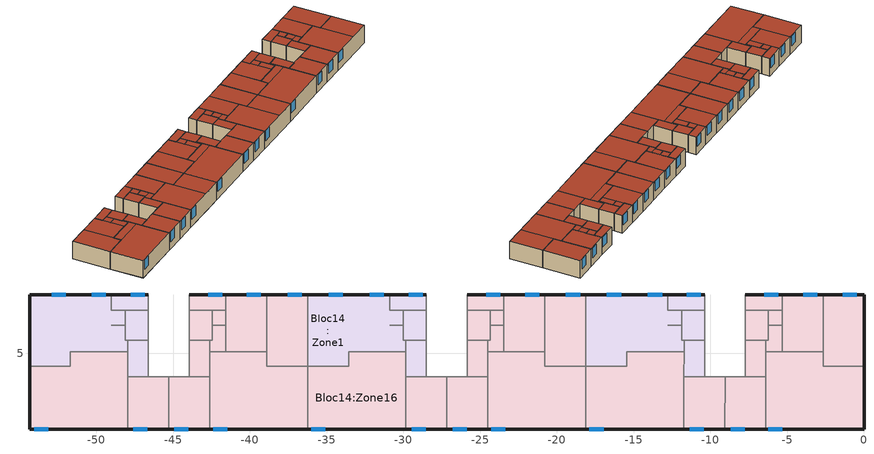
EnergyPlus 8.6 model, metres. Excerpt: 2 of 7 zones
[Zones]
Bloc14:Zone16
 floor to Bloc11:Zone16 (Projet de plancher interne_Reversed_Rev): -6.22,5.83 -7.71,5.83 -7.71,7.78 -6.22,7.78 z9.2; -5.33,6.82 -6.22,6.82 -6.22,7.78 -5.33,7.81 z9.2; -2.66,5.09 -5.33,5.1 -5.33,8.8 -2.66,8.8 z9.2; 0.01,4.15 -2.66,4.15 -2.66,8.8 0.01,8.8 z9.2; -11.71,4.15 -15.44,4.15 -15.44,5.1 -11.71,5.09 z9.2; -11.72,0.05 -18.11,0.05 -18.11,4.15 -11.71,4.15 z9.2; -6.38,3.46 -7.71,3.48 -7.71,5.83 -6.38,5.83 z9.2; 0.01,0.05 -2.66,0.05 -2.66,4.15 0.01,4.15 z9.2; -2.66,0.05 -6.38,0.05 -6.38,5.08 -5.33,5.1 -2.66,5.09 z9.2; -5.33,5.83 -6.22,5.83 -6.22,6.82 -5.33,6.82 z9.2; -5.33,5.1 -6.38,5.08 -6.38,5.83 -5.33,5.83 z9.2; -5.33,7.81 -6.22,7.78 -7.71,7.78 -7.71,8.8 -5.33,8.8 z9.2; -6.38,0.05 -9.05,0.05 -9.04,3.48 -6.38,3.46 z9.2; -9.05,0.05 -11.72,0.05 -11.72,3.48 -9.04,3.48 z9.2; -24.34,5.83 -25.83,5.83 -25.83,7.78 -24.34,7.78 z9.2; -23.45,6.82 -24.34,6.82 -24.34,7.78 -23.45,7.81 z9.2; -20.78,5.09 -23.45,5.1 -23.45,8.8 -20.78,8.8 z9.2; -18.11,4.15 -20.78,4.15 -20.78,8.8 -18.11,8.8 z9.2; -29.83,4.15 -33.56,4.15 -33.56,5.1 -29.83,5.09 z9.2; -29.84,0.05 -36.23,0.05 -36.23,4.15 -29.83,4.15 z9.2; -24.5,3.46 -25.83,3.48 -25.83,5.83 -24.5,5.83 z9.2; -18.11,0.05 -20.78,0.05 -20.78,4.15 -18.11,4.15 z9.2; -20.78,0.05 -24.5,0.05 -24.5,5.08 -23.45,5.1 -20.78,5.09 z9.2; -23.45,5.83 -24.34,5.83 -24.34,6.82 -23.45,6.82 z9.2; -23.45,5.1 -24.5,5.08 -24.5,5.83 -23.45,5.83 z9.2; -23.45,7.81 -24.34,7.78 -25.83,7.78 -25.83,8.8 -23.45,8.8 z9.2; -24.5,0.05 -27.17,0.05 -27.16,3.48 -24.5,3.46 z9.2; -27.17,0.05 -29.84,0.05 -29.84,3.48 -27.16,3.48 z9.2; -42.46,5.83 -43.95,5.83 -43.95,7.78 -42.46,7.78 z9.2; -41.57,6.82 -42.46,6.82 -42.46,7.78 -41.57,7.81 z9.2; -38.9,5.09 -41.57,5.1 -41.57,8.8 -38.9,8.8 z9.2; -36.23,4.15 -38.9,4.15 -38.9,8.8 -36.23,8.8 z9.2; -47.95,4.15 -51.68,4.15 -51.68,5.1 -47.95,5.09 z9.2; -47.96,0.05 -54.35,0.05 -54.35,4.15 -47.95,4.15 z9.2; -42.62,3.46 -43.95,3.48 -43.95,5.83 -42.62,5.83 z9.2; -36.23,0.05 -38.9,0.05 -38.9,4.15 -36.23,4.15 z9.2; -38.9,0.05 -42.62,0.05 -42.62,5.08 -41.57,5.1 -38.9,5.09 z9.2; -41.57,5.83 -42.46,5.83 -42.46,6.82 -41.57,6.82 z9.2; -41.57,5.1 -42.62,5.08 -42.62,5.83 -41.57,5.83 z9.2; -41.57,7.81 -42.46,7.78 -43.95,7.78 -43.95,8.8 -41.57,8.8 z9.2; -42.62,0.05 -45.29,0.05 -45.28,3.48 -42.62,3.46 z9.2; -45.29,0.05 -47.96,0.05 -47.96,3.48 -45.28,3.48 z9.2
 wall outside (Mur Clot): -18.11,8.8 -20.78,8.8 -23.45,8.8 -25.83,8.8 / -36.23,8.8 -38.9,8.8 -41.57,8.8 -43.95,8.8 / -54.35,4.15 -54.35,0.05 -47.96,0.05 -45.29,0.05 -42.62,0.05 -36.23,0.05 -29.84,0.05 -27.17,0.05 -24.5,0.05 -18.11,0.05 -11.72,0.05 -9.05,0.05 -6.38,0.05 0.01,0.05 0.01,4.15 0.01,8.8 -2.66,8.8 -5.33,8.8 -7.71,8.8 z9.2:11.5
 wall to Bloc1:Zone9 (Projet de cloison_Rev): -7.71,8.8 -7.71,7.78 -7.71,5.83 -7.71,3.48 -9.04,3.48 -10.37,3.48 / -25.83,8.8 -25.83,7.78 -25.83,5.83 -25.83,3.48 -27.16,3.48 -28.49,3.48 / -43.95,8.8 -43.95,7.78 -43.95,5.83 -43.95,3.48 -45.28,3.48 -46.61,3.48 z9.2:11.5
 wall to Bloc14:Zone16 (Projet de cloison): 0.01,4.15 -2.66,4.15 -2.66,5.09 -5.33,5.1 -6.38,5.08 -6.38,3.46 -6.38,0.05 / -7.71,5.83 -6.38,5.83 -6.22,5.83 -6.22,6.82 -6.22,7.78 -7.71,7.78 / -6.22,6.82 -5.33,6.82 -5.33,7.81 -6.22,7.78 / -2.66,5.09 -2.66,8.8 / -5.33,8.8 -5.33,7.81 / -5.33,6.82 -5.33,5.1 / -11.72,0.05 -11.72,3.48 / -6.38,5.08 -6.38,5.83 / -7.71,3.48 -6.38,3.46 / -9.04,3.48 -9.05,0.05 / -25.83,5.83 -24.5,5.83 -24.34,5.83 -24.34,6.82 -24.34,7.78 -25.83,7.78 / -24.34,6.82 -23.45,6.82 -23.45,7.81 -24.34,7.78 / -23.45,8.8 -23.45,7.81 / -23.45,6.82 -23.45,5.1 -20.78,5.09 -20.78,8.8 / -20.78,5.09 -20.78,4.15 -18.11,4.15 -18.11,0.05 / -29.84,0.05 -29.84,3.48 / -25.83,3.48 -24.5,3.46 -24.5,5.08 -24.5,5.83 / -23.45,5.1 -24.5,5.08 / -24.5,3.46 -24.5,0.05 / -27.16,3.48 -27.17,0.05 / -43.95,5.83 -42.62,5.83 -42.46,5.83 -42.46,6.82 -42.46,7.78 -43.95,7.78 / -42.46,6.82 -41.57,6.82 -41.57,7.81 -42.46,7.78 / -41.57,8.8 -41.57,7.81 / -41.57,6.82 -41.57,5.1 -38.9,5.09 -38.9,8.8 / -38.9,5.09 -38.9,4.15 -36.23,4.15 -36.23,0.05 / -47.96,0.05 -47.96,3.48 / -43.95,3.48 -42.62,3.46 -42.62,5.08 -42.62,5.83 / -41.57,5.1 -42.62,5.08 / -42.62,3.46 -42.62,0.05 / -45.28,3.48 -45.29,0.05 z9.2:11.5
 wall to Bloc14:Zone16 (Projet de cloison_Rev): -6.38,0.05 -6.38,3.46 -6.38,5.08 -5.33,5.1 -2.66,5.09 -2.66,4.15 0.01,4.15 / -7.71,7.78 -6.22,7.78 -6.22,6.82 -6.22,5.83 -6.38,5.83 -7.71,5.83 / -6.22,7.78 -5.33,7.81 -5.33,6.82 -6.22,6.82 / -2.66,8.8 -2.66,5.09 / -5.33,7.81 -5.33,8.8 / -5.33,5.1 -5.33,6.82 / -18.11,0.05 -18.11,4.15 -20.78,4.15 -20.78,5.09 -23.45,5.1 -23.45,6.82 -24.34,6.82 -24.34,5.83 -24.5,5.83 -25.83,5.83 / -11.72,3.48 -11.72,0.05 / -6.38,5.83 -6.38,5.08 / -6.38,3.46 -7.71,3.48 / -9.05,0.05 -9.04,3.48 / -25.83,7.78 -24.34,7.78 -24.34,6.82 / -24.34,7.78 -23.45,7.81 -23.45,6.82 / -20.78,8.8 -20.78,5.09 / -23.45,7.81 -23.45,8.8 / -36.23,0.05 -36.23,4.15 -38.9,4.15 -38.9,5.09 -41.57,5.1 -41.57,6.82 -42.46,6.82 -42.46,5.83 -42.62,5.83 -43.95,5.83 / -29.84,3.48 -29.84,0.05 / -24.5,5.83 -24.5,5.08 -24.5,3.46 -25.83,3.48 / -24.5,5.08 -23.45,5.1 / -24.5,0.05 -24.5,3.46 / -27.17,0.05 -27.16,3.48 / -43.95,7.78 -42.46,7.78 -42.46,6.82 / -42.46,7.78 -41.57,7.81 -41.57,6.82 / -38.9,8.8 -38.9,5.09 / -41.57,7.81 -41.57,8.8 / -47.96,3.48 -47.96,0.05 / -42.62,5.83 -42.62,5.08 -42.62,3.46 -43.95,3.48 / -42.62,5.08 -41.57,5.1 / -42.62,0.05 -42.62,3.46 / -45.29,0.05 -45.28,3.48 z9.2:11.5
 wall to Bloc14:Zone1 (Projet de cloison): -10.37,3.48 -11.72,3.48 -11.71,5.09 -12.77,5.1 -15.44,5.1 -15.44,4.15 -18.11,4.15 -18.11,8.8 / -28.49,3.48 -29.84,3.48 -29.83,5.09 -30.89,5.1 -33.56,5.1 -33.56,4.15 -36.23,4.15 -36.23,8.8 / -46.61,3.48 -47.96,3.48 -47.95,5.09 -49.01,5.1 -51.68,5.1 -51.68,4.15 -54.35,4.15 z9.2:11.5
 window x6 (1001): -6.23,0.05 -5.31,0.05 / -17.88,0.05 -16.96,0.05 / -36,0.05 -35.08,0.05 / -24.26,0.05 -23.35,0.05 / -54.03,0.05 -53.12,0.05 / -42.38,0.05 -41.47,0.05 z10.14:11.41
 window x2 (1001): -3.04,8.8 -3.95,8.8 / -0.45,8.8 -1.37,8.8 / -5.56,8.8 -6.48,8.8 / -8.67,0.05 -7.76,0.05 / -11.35,0.05 -10.43,0.05 / -21.16,8.8 -22.07,8.8 / -18.49,8.8 -19.41,8.8 / -23.68,8.8 -24.6,8.8 / -26.79,0.05 -25.88,0.05 / -29.47,0.05 -28.55,0.05 / -39.28,8.8 -40.19,8.8 / -36.61,8.8 -37.53,8.8 / -41.8,8.8 -42.72,8.8 / -44.91,0.05 -44,0.05 / -47.59,0.05 -46.67,0.05 z10.14:11.41
 roof outside (PlancherHautClot): -2.66,0.05 0.01,0.05 0.01,4.15 -2.66,4.15 z11.5; -6.38,0.05 -2.66,0.05 -2.66,5.09 -5.33,5.1 -6.38,5.08 z11.5; -7.71,5.83 -6.22,5.83 -6.22,7.78 -7.71,7.78 z11.5; -6.22,6.82 -5.33,6.82 -5.33,7.81 -6.22,7.78 z11.5; -5.33,5.1 -2.66,5.09 -2.66,8.8 -5.33,8.8 z11.5; -2.66,4.15 0.01,4.15 0.01,8.8 -2.66,8.8 z11.5; -15.44,4.15 -11.71,4.15 -11.71,5.09 -15.44,5.1 z11.5; -18.11,0.05 -11.72,0.05 -11.71,4.15 -18.11,4.15 z11.5; -7.71,3.48 -6.38,3.46 -6.38,5.83 -7.71,5.83 z11.5; -6.22,5.83 -5.33,5.83 -5.33,6.82 -6.22,6.82 z11.5; -6.38,5.08 -5.33,5.1 -5.33,5.83 -6.38,5.83 z11.5; -7.71,7.78 -6.22,7.78 -5.33,7.81 -5.33,8.8 -7.71,8.8 z11.5; -9.05,0.05 -6.38,0.05 -6.38,3.46 -9.04,3.48 z11.5; -11.72,0.05 -9.05,0.05 -9.04,3.48 -11.72,3.48 z11.5; -25.83,5.83 -24.34,5.83 -24.34,7.78 -25.83,7.78 z11.5; -24.34,6.82 -23.45,6.82 -23.45,7.81 -24.34,7.78 z11.5; -23.45,5.1 -20.78,5.09 -20.78,8.8 -23.45,8.8 z11.5; -20.78,4.15 -18.11,4.15 -18.11,8.8 -20.78,8.8 z11.5; -33.56,4.15 -29.83,4.15 -29.83,5.09 -33.56,5.1 z11.5; -36.23,0.05 -29.84,0.05 -29.83,4.15 -36.23,4.15 z11.5; -25.83,3.48 -24.5,3.46 -24.5,5.83 -25.83,5.83 z11.5; -20.78,0.05 -18.11,0.05 -18.11,4.15 -20.78,4.15 z11.5; -24.5,0.05 -20.78,0.05 -20.78,5.09 -23.45,5.1 -24.5,5.08 z11.5; -24.34,5.83 -23.45,5.83 -23.45,6.82 -24.34,6.82 z11.5; -24.5,5.08 -23.45,5.1 -23.45,5.83 -24.5,5.83 z11.5; -25.83,7.78 -24.34,7.78 -23.45,7.81 -23.45,8.8 -25.83,8.8 z11.5; -27.17,0.05 -24.5,0.05 -24.5,3.46 -27.16,3.48 z11.5; -29.84,0.05 -27.17,0.05 -27.16,3.48 -29.84,3.48 z11.5; -43.95,5.83 -42.46,5.83 -42.46,7.78 -43.95,7.78 z11.5; -42.46,6.82 -41.57,6.82 -41.57,7.81 -42.46,7.78 z11.5; -41.57,5.1 -38.9,5.09 -38.9,8.8 -41.57,8.8 z11.5; -38.9,4.15 -36.23,4.15 -36.23,8.8 -38.9,8.8 z11.5; -51.68,4.15 -47.95,4.15 -47.95,5.09 -51.68,5.1 z11.5; -54.35,0.05 -47.96,0.05 -47.95,4.15 -54.35,4.15 z11.5; -43.95,3.48 -42.62,3.46 -42.62,5.83 -43.95,5.83 z11.5; -38.9,0.05 -36.23,0.05 -36.23,4.15 -38.9,4.15 z11.5; -42.62,0.05 -38.9,0.05 -38.9,5.09 -41.57,5.1 -42.62,5.08 z11.5; -42.46,5.83 -41.57,5.83 -41.57,6.82 -42.46,6.82 z11.5; -42.62,5.08 -41.57,5.1 -41.57,5.83 -42.62,5.83 z11.5; -43.95,7.78 -42.46,7.78 -41.57,7.81 -41.57,8.8 -43.95,8.8 z11.5; -45.29,0.05 -42.62,0.05 -42.62,3.46 -45.28,3.48 z11.5; -47.96,0.05 -45.29,0.05 -45.28,3.48 -47.96,3.48 z11.5
Bloc14:Zone1
 floor to Bloc11:Zone1 (Projet de plancher interne_Reversed_Rev): -15.44,4.15 -18.11,4.15 -18.11,8.8 -15.44,8.8 z9.2; -12.77,5.1 -15.44,5.1 -15.44,8.8 -12.77,8.8 z9.2; -11.87,6.83 -12.77,6.83 -12.77,7.8 -11.87,7.8 z9.2; -10.37,5.84 -11.87,5.84 -11.87,7.8 -10.37,7.8 z9.2; -10.37,3.48 -11.72,3.48 -11.71,5.84 -10.37,5.84 z9.2; -11.71,5.09 -11.87,5.09 -11.87,5.84 -11.71,5.84 z9.2; -11.87,5.09 -12.77,5.1 -12.77,6.83 -11.87,6.83 z9.2; -10.37,7.8 -12.77,7.8 -12.77,8.8 -10.37,8.8 z9.2; -33.56,4.15 -36.23,4.15 -36.23,8.8 -33.56,8.8 z9.2; -30.89,5.1 -33.56,5.1 -33.56,8.8 -30.89,8.8 z9.2; -29.99,6.83 -30.89,6.83 -30.89,7.8 -29.99,7.8 z9.2; -28.49,5.84 -29.99,5.84 -29.99,7.8 -28.49,7.8 z9.2; -28.49,3.48 -29.84,3.48 -29.83,5.84 -28.49,5.84 z9.2; -29.83,5.09 -29.99,5.09 -29.99,5.84 -29.83,5.84 z9.2; -29.99,5.09 -30.89,5.1 -30.89,6.83 -29.99,6.83 z9.2; -28.49,7.8 -30.89,7.8 -30.89,8.8 -28.49,8.8 z9.2; -51.68,4.15 -54.35,4.15 -54.35,8.8 -51.68,8.8 z9.2; -49.01,5.1 -51.68,5.1 -51.68,8.8 -49.01,8.8 z9.2; -48.11,6.83 -49.01,6.83 -49.01,7.8 -48.11,7.8 z9.2; -46.61,5.84 -48.11,5.84 -48.11,7.8 -46.61,7.8 z9.2; -46.61,3.48 -47.96,3.48 -47.95,5.84 -46.61,5.84 z9.2; -47.95,5.09 -48.11,5.09 -48.11,5.84 -47.95,5.84 z9.2; -48.11,5.09 -49.01,5.1 -49.01,6.83 -48.11,6.83 z9.2; -46.61,7.8 -49.01,7.8 -49.01,8.8 -46.61,8.8 z9.2
 wall outside (Mur Clot): -10.37,8.8 -12.77,8.8 -15.44,8.8 -18.11,8.8 / -28.49,8.8 -30.89,8.8 -33.56,8.8 -36.23,8.8 / -46.61,8.8 -49.01,8.8 -51.68,8.8 -54.35,8.8 -54.35,4.15 z9.2:11.5
 wall to Bloc1:Zone9 (Projet de cloison_Rev): -10.37,3.48 -10.37,5.84 -10.37,7.8 -10.37,8.8 / -28.49,3.48 -28.49,5.84 -28.49,7.8 -28.49,8.8 / -46.61,3.48 -46.61,5.84 -46.61,7.8 -46.61,8.8 z9.2:11.5
 wall to Bloc14:Zone1 (Projet de cloison): -12.77,8.8 -12.77,7.8 -11.87,7.8 -10.37,7.8 / -12.77,6.83 -11.87,6.83 -11.87,7.8 / -11.87,6.83 -11.87,5.84 -11.71,5.84 -10.37,5.84 / -11.71,5.84 -11.71,5.09 / -30.89,6.83 -29.99,6.83 -29.99,7.8 -30.89,7.8 -30.89,8.8 / -28.49,7.8 -29.99,7.8 / -29.99,6.83 -29.99,5.84 -29.83,5.84 -28.49,5.84 / -29.83,5.84 -29.83,5.09 / -49.01,6.83 -48.11,6.83 -48.11,7.8 -49.01,7.8 -49.01,8.8 / -46.61,7.8 -48.11,7.8 / -48.11,6.83 -48.11,5.84 -47.95,5.84 -46.61,5.84 / -47.95,5.84 -47.95,5.09 z9.2:11.5
 wall to Bloc14:Zone1 (Projet de cloison_Rev): -10.37,7.8 -11.87,7.8 -12.77,7.8 -12.77,8.8 / -11.87,7.8 -11.87,6.83 -12.77,6.83 / -10.37,5.84 -11.71,5.84 -11.87,5.84 -11.87,6.83 / -11.71,5.09 -11.71,5.84 / -30.89,8.8 -30.89,7.8 -29.99,7.8 -29.99,6.83 -30.89,6.83 / -29.99,7.8 -28.49,7.8 / -28.49,5.84 -29.83,5.84 -29.99,5.84 -29.99,6.83 / -29.83,5.09 -29.83,5.84 / -49.01,8.8 -49.01,7.8 -48.11,7.8 -48.11,6.83 -49.01,6.83 / -48.11,7.8 -46.61,7.8 / -46.61,5.84 -47.95,5.84 -48.11,5.84 -48.11,6.83 / -47.95,5.09 -47.95,5.84 z9.2:11.5
 window x2 (1001): -10.61,8.8 -11.53,8.8 / -15.82,8.8 -16.74,8.8 / -13.15,8.8 -14.07,8.8 / -33.94,8.8 -34.86,8.8 / -31.27,8.8 -32.19,8.8 / -28.73,8.8 -29.65,8.8 / -51.98,8.8 -52.89,8.8 / -49.39,8.8 -50.31,8.8 / -46.85,8.8 -47.77,8.8 z10.14:11.41
 roof outside (PlancherHautClot): -12.77,7.8 -10.37,7.8 -10.37,8.8 -12.77,8.8 z11.5; -18.11,4.15 -15.44,4.15 -15.44,8.8 -18.11,8.8 z11.5; -15.44,5.1 -12.77,5.1 -12.77,8.8 -15.44,8.8 z11.5; -12.77,6.83 -11.87,6.83 -11.87,7.8 -12.77,7.8 z11.5; -11.87,5.84 -10.37,5.84 -10.37,7.8 -11.87,7.8 z11.5; -11.72,3.48 -10.37,3.48 -10.37,5.84 -11.71,5.84 z11.5; -11.87,5.09 -11.71,5.09 -11.71,5.84 -11.87,5.84 z11.5; -12.77,5.1 -11.87,5.09 -11.87,6.83 -12.77,6.83 z11.5; -36.23,4.15 -33.56,4.15 -33.56,8.8 -36.23,8.8 z11.5; -33.56,5.1 -30.89,5.1 -30.89,8.8 -33.56,8.8 z11.5; -30.89,6.83 -29.99,6.83 -29.99,7.8 -30.89,7.8 z11.5; -29.99,5.84 -28.49,5.84 -28.49,7.8 -29.99,7.8 z11.5; -29.84,3.48 -28.49,3.48 -28.49,5.84 -29.83,5.84 z11.5; -29.99,5.09 -29.83,5.09 -29.83,5.84 -29.99,5.84 z11.5; -30.89,5.1 -29.99,5.09 -29.99,6.83 -30.89,6.83 z11.5; -30.89,7.8 -28.49,7.8 -28.49,8.8 -30.89,8.8 z11.5; -54.35,4.15 -51.68,4.15 -51.68,8.8 -54.35,8.8 z11.5; -51.68,5.1 -49.01,5.1 -49.01,8.8 -51.68,8.8 z11.5; -49.01,6.83 -48.11,6.83 -48.11,7.8 -49.01,7.8 z11.5; -48.11,5.84 -46.61,5.84 -46.61,7.8 -48.11,7.8 z11.5; -47.96,3.48 -46.61,3.48 -46.61,5.84 -47.95,5.84 z11.5; -48.11,5.09 -47.95,5.09 -47.95,5.84 -48.11,5.84 z11.5; -49.01,5.1 -48.11,5.09 -48.11,6.83 -49.01,6.83 z11.5; -49.01,7.8 -46.61,7.8 -46.61,8.8 -49.01,8.8 z11.5
[Building]
Building: North Axis=0; Terrain=Suburbs; Loads Convergence Tolerance Value=0.04; Temperature Convergence Tolerance Value=0.4; Solar Distribution=MinimalShadowing; Maximum Number of Warmup Days=25; Minimum Number of Warmup Days=6
[Site:Location]
Clot Francais (01-01:31-12)  (01-01:31-12): Latitude=48.77; Longitude=2; Time Zone=1; Elevation=168
[SizingPeriod:DesignDay]
Winter Design Day in Barre Montreau (01-01:31-12): Month=1; Day of Month=15; Day Type=WinterDesignDay; Maximum DryBulb Temperature=-4.6; Daily DryBulb Temperature Range=0; Humidity Condition Type=WetBulb; Wetbulb or DewPoint at Maximum DryBulb=-4.6; Barometric Pressure=99323; Wind Speed=8.4; Wind Direction=0; Rain Indicator=No; Snow Indicator=No; Daylight Saving Time Indicator=No; Sky Clearness=0
[Site:GroundTemperature:BuildingSurface]
18, 18, 18, 18, 18, 18, 18, 18, 18, 18, 18, 18
[Site:GroundTemperature:FCfactorMethod]
January Ground Temperature=3.98; February Ground Temperature=5.32; March Ground Temperature=7.94; April Ground Temperature=10.41; May Ground Temperature=15.09; June Ground Temperature=17.56; July Ground Temperature=18.24; August Ground Temperature=16.99; September Ground Temperature=14.1; October Ground Temperature=10.5; November Ground Temperature=6.96; December Ground Temperature=4.62
[Site:GroundTemperature:Shallow]
14, 14, 14, 14, 14, 14, 14, 14, 14, 14, 14, 14
[Site:GroundTemperature:Deep]
14, 14, 14, 14, 14, 14, 14, 14, 14, 14, 14, 14
[Site:GroundReflectance]
0.2, 0.2, 0.2, 0.2, 0.2, 0.2, 0.2, 0.2, 0.2, 0.2, 0.2, 0.2
[Site:GroundReflectance:SnowModifier]
2, 2
[Material] Roughness=Rough; Thermal Absorptance=0.9
Name | Thickness | Conductivity | Density | Specific Heat | Solar Absorptance | Visible Absorptance
Cast Concrete (Dense)_01 | 0.1 | 1.4 | 2100 | 840 | 0.6 | 0.6
Gypsum Plasterboard_0025 | 0.025 | 0.25 | 900 | 1000 | 0.5 | 0.5
Pinned board R-4.2 InsulationExpanded polystyrene extruded (smooth skin)(roof)_005 | 0.05 | 0.026 | 30 | 1470 | 0.7 | 0.7
Aerated Concrete Slab_02 | 0.2 | 0.16 | 500 | 840 | 0.6 | 0.6
Cement/plaster/mortar - plasterboard_0013 | 0.013 | 0.16 | 950 | 840 | 0.6 | 0.6
PUR Polyurethane Board  (Diffusion open)_005 | 0.05 | 0.028 | 35 | 1590 | 0.6 | 0.6
Plancher | 0.2 | 1.4 | 2100 | 840 | 0.6 | 0.6
[Material:NoMass] Roughness=Rough; Thermal Resistance=0.15; Thermal Absorptance=0.9; Solar Absorptance=0.7; Visible Absorptance=0.7
5_RVAL_2; 6_RVAL_2
[WindowMaterial:Glazing]
2: Optical Data Type=SpectralAverage; Thickness=0.003; Solar Transmittance at Normal Incidence=0.837; Front Side Solar Reflectance at Normal Incidence=0.075; Back Side Solar Reflectance at Normal Incidence=0.075; Visible Transmittance at Normal Incidence=0.898; Front Side Visible Reflectance at Normal Incidence=0.081; Back Side Visible Reflectance at Normal Incidence=0.081; Infrared Transmittance at Normal Incidence=0; Front Side Infrared Hemispherical Emissivity=0.84; Back Side Infrared Hemispherical Emissivity=0.84; Conductivity=0.9; Dirt Correction Factor for Solar and Visible Transmittance=1
[WindowMaterial:Gas]
1001: Gas Type=Air; Thickness=0.006
[Construction]
Projet de plancher interne_Reversed_Rev: Cast Concrete (Dense)_01
Projet de cloison: Gypsum Plasterboard_0025, 5_RVAL_2, Gypsum Plasterboard_0025
Projet de cloison_Rev: Gypsum Plasterboard_0025, 6_RVAL_2, Gypsum Plasterboard_0025
Mur Clot: Pinned board R-4.2 InsulationExpanded polystyrene extruded (smooth skin)(roof)_005, Aerated Concrete Slab_02, Cement/plaster/mortar - plasterboard_0013
PlancherHautClot: PUR Polyurethane Board  (Diffusion open)_005, Plancher
1001: 2, 1001, 2
[Zone] Type=1; Multiplier=1; Zone Inside Convection Algorithm=TARP; Part of Total Floor Area=Yes
Name | Volume | Floor Area
Bloc14:Zone16 | 620.9593 | 282.2542
Bloc14:Zone1 | 174.5475 | 79.3398
[People] Number of People Schedule=Residential Occ; Number of People Calculation Method=People/Area; People per Zone Floor Area=0.111; Fraction Radiant=0.3; Sensible Heat Fraction=AutoCalculate; Carbon Dioxide Generation Rate=3.82e-08; Enable ASHRAE 55 Comfort Warnings=No; Mean Radiant Temperature Calculation Type=ZoneAveraged; Work Efficiency Schedule=Work efficiency; Clothing Insulation Calculation Method=ClothingInsulationSchedule; Air Velocity Schedule=AirVelocitySchedule
Name | Zone or ZoneList | Activity Level Schedule | Clothing Insulation Schedule
People Bloc14:Zone16 | Bloc14:Zone16 | Activity Schedule 9556 | Clothing Schedule 9556
People Bloc14:Zone1 | Bloc14:Zone1 | Activity Schedule 9585 | Clothing Schedule 9585
[Lights] Schedule=Office_OpenOff_Light; Design Level Calculation Method=Watts/Area; Watts per Zone Floor Area=20; Return Air Fraction=0; Fraction Radiant=0.42; Fraction Visible=0.18; Fraction Replaceable=1
Name | Zone or ZoneList | EndUse Subcategory
Bloc14:Zone16 General lighting | Bloc14:Zone16 | ELECTRIC EQUIPMENT#Bloc14:Zone16#GeneralLights
Bloc14:Zone1 General lighting | Bloc14:Zone1 | ELECTRIC EQUIPMENT#Bloc14:Zone1#GeneralLights
[OtherEquipment] Fuel Type=Electricity; Schedule=Office_OpenOff_Equip; Design Level Calculation Method=Watts/Area; Power per Zone Floor Area=11.77; Fraction Latent=0; Fraction Radiant=0.2; Fraction Lost=0; Carbon Dioxide Generation Rate=0
Name | Zone or ZoneList | EndUse Subcategory
Bloc14:Zone16 Equipment 1 | Bloc14:Zone16 | ELECTRIC EQUIPMENT#Bloc14:Zone16#05
Bloc14:Zone1 Equipment 1 | Bloc14:Zone1 | ELECTRIC EQUIPMENT#Bloc14:Zone1#05
[ZoneInfiltration:DesignFlowRate] Schedule=On 24/7; Design Flow Rate Calculation Method=Flow/zone; Constant Term Coefficient=1; Temperature Term Coefficient=0; Velocity Term Coefficient=0; Velocity Squared Term Coefficient=0
Name | Zone or ZoneList | Design Flow Rate
Bloc14:Zone16 Infiltration | Bloc14:Zone16 | 0.120742
Bloc14:Zone1 Infiltration | Bloc14:Zone1 | 0.03394
[ZoneVentilation:DesignFlowRate] Schedule=Schedule Occ IGC RT2012; Design Flow Rate Calculation Method=Flow/zone; Ventilation Type=NATURAL; Fan Pressure Rise=0; Fan Total Efficiency=1; Constant Term Coefficient=1; Temperature Term Coefficient=0; Velocity Term Coefficient=0; Velocity Squared Term Coefficient=0; Minimum Indoor Temperature=24; Maximum Indoor Temperature=100; Delta Temperature=0; Minimum Outdoor Temperature=-100; Maximum Outdoor Temperature=100; Maximum Wind Speed=40
Name | Zone or ZoneList | Design Flow Rate
Bloc14Zone16Nat_Vent | Bloc14:Zone16 | 0.851317
Bloc14Zone1Nat_Vent | Bloc14:Zone1 | 0.255683
[DesignSpecification:OutdoorAir] Outdoor Air Method=Sum; Outdoor Air Flow per Person=0.01; Outdoor Air Flow per Zone Floor Area=0; Outdoor Air Flow per Zone=0; Outdoor Air Flow Air Changes per Hour=0; Outdoor Air Schedule=Office_OpenOff_Occ
Bloc14:Zone16; Bloc14:Zone1
[DesignSpecification:ZoneAirDistribution] Zone Air Distribution Effectiveness in Cooling Mode=1; Zone Air Distribution Effectiveness in Heating Mode=1
Bloc14:Zone16; Bloc14:Zone1
[Sizing:Zone] Zone Cooling Design Supply Air Temperature Input Method=SupplyAirTemperature; Zone Cooling Design Supply Air Temperature=12; Zone Cooling Design Supply Air Temperature Difference=0; Zone Heating Design Supply Air Temperature Input Method=SupplyAirTemperature; Zone Heating Design Supply Air Temperature=35; Zone Heating Design Supply Air Temperature Difference=0; Zone Cooling Design Supply Air Humidity Ratio=0.0077; Zone Heating Design Supply Air Humidity Ratio=0.0156; Zone Heating Sizing Factor=1.25; Zone Cooling Sizing Factor=1.15; Cooling Design Air Flow Method=DesignDay; Cooling Minimum Air Flow Fraction=0; Heating Design Air Flow Method=DesignDay
Name | Design Specification Outdoor Air Object | Design Specification Zone Air Distribution Object
Bloc14:Zone16 | Bloc14:Zone16 | Bloc14:Zone16
Bloc14:Zone1 | Bloc14:Zone1 | Bloc14:Zone1
[ZoneControl:Thermostat] Control Type Schedule=Zone Control Type Sched
Name | Zone or ZoneList | Control 1
Bloc14:Zone16 Thermostat | Bloc14:Zone16 | Dual Setpoint - Zone Bloc14:Zone16
Bloc14:Zone1 Thermostat | Bloc14:Zone1 | Dual Setpoint - Zone Bloc14:Zone1
[ThermostatSetpoint:DualSetpoint]
Name | Heating Setpoint Temperature Schedule | Cooling Setpoint Temperature Schedule
Dual Setpoint - Zone Bloc14:Zone16 | Bloc14:Zone16 Heating Setpoint Schedule | Bloc14:Zone16 Cooling SP Sch
Dual Setpoint - Zone Bloc14:Zone1 | Bloc14:Zone1 Heating Setpoint Schedule | Bloc14:Zone1 Cooling SP Sch
[ZoneHVAC:IdealLoadsAirSystem] Maximum Heating Supply Air Temperature=35; Minimum Cooling Supply Air Temperature=12; Maximum Heating Supply Air Humidity Ratio=0.0156; Minimum Cooling Supply Air Humidity Ratio=0.0077; Heating Limit=LimitCapacity; Cooling Limit=LimitFlowRateAndCapacity; Heating Availability Schedule=Schedule Heating RT2012; Cooling Availability Schedule=Off; Dehumidification Control Type=None; Humidification Control Type=None; Outdoor Air Economizer Type=NoEconomizer; Heat Recovery Type=None
Name | Design Specification Outdoor Air Object
Bloc14:Zone16 Ideal Loads Air | Bloc14:Zone16
Bloc14:Zone1 Ideal Loads Air | Bloc14:Zone1
[Zone equipment]
Bloc14:Zone16: Bloc14:Zone16 Ideal Loads Air
Bloc14:Zone1: Bloc14:Zone1 Ideal Loads Air
[WaterUse:Equipment] Flow Rate Fraction Schedule=Office_OpenOff_Occ
Name | EndUse Subcategory | Peak Flow Rate | Target Temperature Schedule | Hot Water Supply Temperature Schedule | Cold Water Supply Temperature Schedule | Zone
DHW Bloc14:Zone16 | DHW Bloc14:Zone16 | 1.74231e-06 | DHW Supply Temperature Bloc14:Zone16 | DHW Supply Temperature Bloc14:Zone16 | DHW Mains Temperature Bloc14:Zone16 | Bloc14:Zone16
DHW Bloc14:Zone1 | DHW Bloc14:Zone1 | 4.89752e-07 | DHW Supply Temperature Bloc14:Zone1 | DHW Supply Temperature Bloc14:Zone1 | DHW Mains Temperature Bloc14:Zone1 | Bloc14:Zone1
[Schedule:Day:Hourly]
Off: 0, 0, 0, 0, 0, 0, 0, 0, 0, 0, 0, 0, 0, 0, 0, 0, 0, 0, 0, 0, 0, 0, 0, 0
Summer Control Type Day Sch; Winter Control Type Day Sch: 4, 4, 4, 4, 4, 4, 4, 4, 4, 4, 4, 4, 4, 4, 4, 4, 4, 4, 4, 4, 4, 4, 4, 4
[Schedule:Week:Daily]
Off: Off, Off, Off, Off, Off, Off, Off, Off, Off, Off, Off, Off
Summer Control Type Week Sch: Summer Control Type Day Sch, Summer Control Type Day Sch, Summer Control Type Day Sch, Summer Control Type Day Sch, Summer Control Type Day Sch, Summer Control Type Day Sch, Summer Control Type Day Sch, Summer Control Type Day Sch, Summer Control Type Day Sch, Summer Control Type Day Sch, Summer Control Type Day Sch, Summer Control Type Day Sch
Winter Control Type Week Sch: Winter Control Type Day Sch, Winter Control Type Day Sch, Winter Control Type Day Sch, Winter Control Type Day Sch, Winter Control Type Day Sch, Winter Control Type Day Sch, Winter Control Type Day Sch, Winter Control Type Day Sch, Winter Control Type Day Sch, Winter Control Type Day Sch, Winter Control Type Day Sch, Winter Control Type Day Sch
[Schedule:Year]
Zone Control Type Sched: Winter Control Type Week Sch, 1, 1, 3, 31, Summer Control Type Week Sch, 4, 1, 9, 30, Winter Control Type Week Sch, 10, 1, 12, 31
[Schedule:Compact]
Off; Work efficiency: Through: 12/31, For: AllDays, Until: 24:00, 0
AirVelocitySchedule: Through: 12/31, For: AllDays, Until: 24:00, .137
On 24/7: Through: 12/31, For: AllDays, Until: 24:00, 1
Office_OpenOff_Occ: Through: 31 Dec, For: Weekdays SummerDesignDay, Until: 07:00, 0, Until: 08:00, 0.25, Until: 09:00, 0.5, Until: 12:00, 1, Until: 14:00, 0.75, Until: 17:00, 1, Until: 18:00, 0.5, Until: 19:00, 0.25, Until: 24:00, 0, For: Weekends, Until: 24:00, 0, For: Holidays, Until: 24:00, 0, For: WinterDesignDay AllOtherDays, Until: 24:00, 0
Office_OpenOff_Equip: Through: 31 Dec, For: Weekdays SummerDesignDay, Until: 07:00, 0.05394, Until: 20:00, 1, Until: 24:00, 0.05394, For: Weekends, Until: 24:00, 0.05394, For: Holidays, Until: 24:00, 0.05394, For: WinterDesignDay AllOtherDays, Until: 24:00, 0
Office_OpenOff_Light: Through: 31 Dec, For: Weekdays SummerDesignDay, Until: 07:00, 0, Until: 19:00, 1, Until: 24:00, 0, For: Weekends, Until: 24:00, 0, For: Holidays, Until: 24:00, 0, For: WinterDesignDay AllOtherDays, Until: 24:00, 0
Residential Occ: Through: 31 Dec, For: Weekdays, Until: 05:00, 1, Until: 06:00, 0.8, Until: 08:00, 0.75, Until: 09:00, 0.5, Until: 15:00, 0.43, Until: 18:00, 0.5, Until: 21:00, 0.75, Until: 24:00, 0.8, For: Saturday, Until: 07:00, 1, Until: 08:00, 0.8, Until: 09:00, 0.75, Until: 10:00, 0.5, Until: 15:00, 0.43, Until: 18:00, 0.5, Until: 21:00, 0.75, Until: 24:00, 0.8, For: Sunday Holidays, Until: 07:00, 1, Until: 08:00, 0.8, Until: 09:00, 0.75, Until: 10:00, 0.5, Until: 15:00, 0.43, Until: 18:00, 0.5, Until: 21:00, 0.75, Until: 24:00, 0.8, For: SummerDesignDay, Until: 24:00, 1, For: AllOtherDays, Until: 24:00, 0
Activity Schedule 9556; Activity Schedule 9585: Through: 12/31, For: AllDays, Until: 24:00, 110.7
Clothing Schedule 9556; Clothing Schedule 9585: Through: 4/1, For: AllDays, Until: 24:00, 1, Through: 9/30, For: AllDays, Until: 24:00, .5, Through: 12/31, For: AllDays, Until: 24:00, 1
DHW Supply Temperature Bloc14:Zone16; DHW Supply Temperature Bloc14:Zone1: Through: 12/31, For: AllDays, Until: 24:00, 65
DHW Mains Temperature Bloc14:Zone16; DHW Mains Temperature Bloc14:Zone1: Through: 12/31, For: AllDays, Until: 24:00, 10
Bloc14:Zone16 Heating Setpoint Schedule; Bloc14:Zone1 Heating Setpoint Schedule: Through: 31 Dec, For: Weekdays SummerDesignDay, Until: 05:00, 12, Until: 19:00, 20, Until: 24:00, 12, For: WinterDesignDay, Until: 24:00, 20, For: Weekends, Until: 24:00, 12, For: Holidays, Until: 24:00, 12, For: AllOtherDays, Until: 24:00, -50
Bloc14:Zone16 Cooling SP Sch; Bloc14:Zone1 Cooling SP Sch: Through: 31 Dec, For: Weekdays SummerDesignDay, Until: 05:00, 100, Until: 19:00, 24, Until: 24:00, 100, For: Weekends, Until: 24:00, 100, For: Holidays, Until: 24:00, 100, For: WinterDesignDay AllOtherDays, Until: 24:00, 100
Schedule Heating RT2012: Through: 31 Dec, For: Monday Tuesday Thursday Friday SummerDesignDay WinterDesignDay, Until: 10:00, 19, Until: 18:00, 16, Until: 24:00, 19, For: Wednesday, Until: 10:00, 19, Until: 14:00, 16, Until: 24:00, 19, For: Weekends, Until: 24:00, 19, For: AllOtherDays, Until: 24:00, -50
Schedule Occ IGC RT2012: Through: 31 Dec, For: Monday Tuesday Thursday Friday SummerDesignDay WinterDesignDay, Until: 10:00, 1, Until: 18:00, 0, Until: 24:00, 1, For: Wednesday, Until: 10:00, 1, Until: 14:00, 0, Until: 24:00, 1, For: Weekends, Until: 24:00, 1, For: AllOtherDays, Until: 24:00, 0
